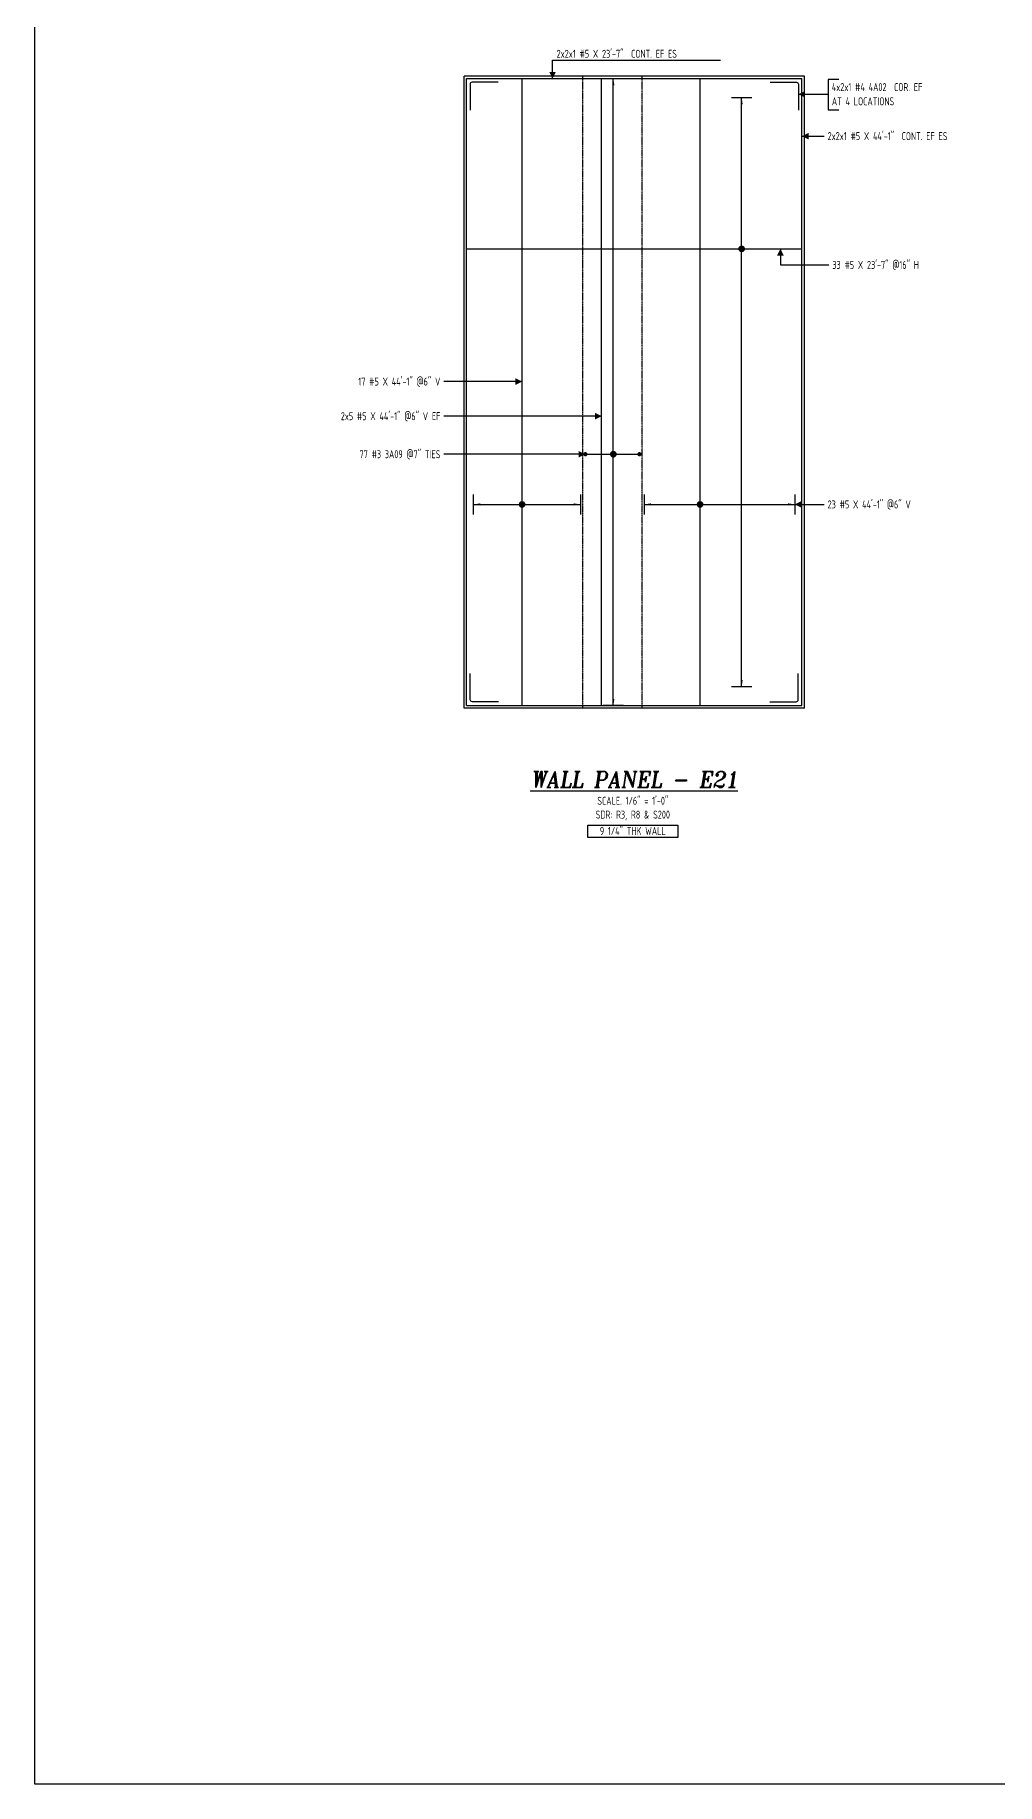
# Model space of a CAD drawing. Header units: inches. Extents: x -10781 to 50822, y -3854 to 38989.
# Drawn here: x -1629 to -817, y -3854 to -2378 of the extents above; entities that cross this region are included whole.
import ezdxf
from ezdxf.enums import TextEntityAlignment as Align

# ---------------------------------------------------------------- set-up
doc = ezdxf.new("R2010")
doc.units = ezdxf.units.IN
doc.header["$LTSCALE"] = 0.025
doc.header["$MEASUREMENT"] = 0
doc.linetypes.add('HIDDEN', pattern=[6, 3, -3])
doc.layers.get('0').update_dxf_attribs({"linetype": 'CONTINUOUS'})
for name, color, linetype in [('0-25TEXT', 7, 'CONTINUOUS'), ('0-35', 3, 'CONTINUOUS'), ('0-35TEXT', 3, 'CONTINUOUS'), ('0-50', 10, 'CONTINUOUS'), ('BAR-LBL', 2, 'CONTINUOUS'), ('hidden', 7, 'HIDDEN'), ('RANGELAY', 7, 'CONTINUOUS'), ('REBARS', 4, 'CONTINUOUS')]:
    doc.layers.add(name, color=color, linetype=linetype)
doc.styles.add('AR', font='ARCHQUIK.shx', dxfattribs={"width": 0.8})
doc.styles.add('ROMANT', font='romant')

# ---------------------------------------------------------------- blocks, each defined once
blk = doc.blocks.new('leadrblk')
blk.add_lwpolyline([(0, 0, 0, 1, 0), (1, 0, 1, 1, 0)], format="xyseb")
blk = doc.blocks.new('*U787', base_point=(-1261.5, -2941.2))
at = {"layer": 'REBARS', "color": 0}
blk.add_lwpolyline([(-1237.5, -2940.9), (-1259.5, -2940.9, -0.414213), (-1261.3, -2939.2), (-1261.3, -2917.2)], format="xyb", dxfattribs=at)
blk = doc.blocks.new('*U788', base_point=(-984.3, -2941.2))
at = {"layer": 'REBARS', "color": 0}
blk.add_lwpolyline([(-1008.3, -2940.9), (-986.3, -2940.9, 0.414213), (-984.5, -2939.2), (-984.5, -2917.2)], format="xyb", dxfattribs=at)
blk = doc.blocks.new('*U789', base_point=(-1264.5, -2559.1))
at = {"layer": 'REBARS', "color": 0}
blk.add_lwpolyline([(-1264.5, -2558.8), (-981.5, -2558.8)], dxfattribs=at)
blk = doc.blocks.new('rendmark')
at = {"color": 4}
blk.add_line((0, -3), (0, 3), dxfattribs=at)
blk = doc.blocks.new('rarrow')
at = {"color": 7}
blk.add_solid([(2, -0.33), (2, 0.33), (0, 0)], dxfattribs=at)
blk = doc.blocks.new('*U790', base_point=(-1032.2, -2928.2))
at = {"layer": 'RANGELAY'}
blk.add_line((-1032.2, -2928.2), (-1032.2, -2431.2), dxfattribs=at)
at = {"layer": 'RANGELAY', "xscale": 2.834645669291339, "yscale": 2.834645669291339}
for name, p, rotation in [('rendmark', (-1032.2, -2431.2), 269.9999969630881), ('rarrow', (-1032.2, -2431.2), 269.9999969630881), ('rendmark', (-1032.2, -2928.2), 90.00000003355707), ('rarrow', (-1032.2, -2928.2), 90.00000003355707)]:
    blk.add_blockref(name, p, dxfattribs=dict(at, rotation=rotation))
blk = doc.blocks.new('VPM639E0')
at = {"const_width": 1}
blk.add_lwpolyline([(-0.5, 0, 1), (0.5, 0, 1)], format="xyb", close=True, dxfattribs=at)
blk = doc.blocks.new('*U791', base_point=(-1264.5, -2415.5))
at = {"layer": 'REBARS', "color": 0}
blk.add_lwpolyline([(-1264.5, -2415.2), (-981.3, -2415.2)], dxfattribs=at)
blk = doc.blocks.new('*U792', base_point=(-1264.5, -2943.9))
at = {"layer": 'REBARS', "color": 0}
blk.add_lwpolyline([(-1264.5, -2944.2), (-981.3, -2944.2)], dxfattribs=at)
blk = doc.blocks.new('*U793', base_point=(-1264.2, -2944.2))
at = {"layer": 'REBARS', "color": 0}
blk.add_lwpolyline([(-1264.5, -2944.2), (-1264.5, -2415.2)], dxfattribs=at)
blk = doc.blocks.new('*U794', base_point=(-981.6, -2944.2))
at = {"layer": 'REBARS', "color": 0}
blk.add_lwpolyline([(-981.3, -2944.2), (-981.3, -2415.2)], dxfattribs=at)
blk = doc.blocks.new('*U795', base_point=(-1217.2, -2944.2))
at = {"layer": 'REBARS', "color": 0}
blk.add_lwpolyline([(-1217.5, -2944.2), (-1217.5, -2415.2)], dxfattribs=at)
blk = doc.blocks.new('*U796', base_point=(-1258.5, -2774.4))
at = {"layer": 'RANGELAY'}
blk.add_line((-1258.5, -2774.4), (-1168.2, -2774.4), dxfattribs=at)
at = {"layer": 'RANGELAY', "xscale": 2.834645669291339, "yscale": 2.834645669291339}
for name in ['rendmark', 'rarrow']:
    blk.add_blockref(name, (-1258.5, -2774.4), dxfattribs=at)
at = {"layer": 'RANGELAY', "xscale": 2.834645669291339, "yscale": 2.834645669291339, "rotation": 179.999996929531}
for name in ['rarrow', 'rendmark']:
    blk.add_blockref(name, (-1168.2, -2774.4), dxfattribs=at)
blk = doc.blocks.new('VPM63AC4')
at = {"const_width": 1}
blk.add_lwpolyline([(-0.5, 0, 1), (0.5, 0, 1)], format="xyb", close=True, dxfattribs=at)
blk = doc.blocks.new('*U797', base_point=(-1067, -2944.2))
at = {"layer": 'REBARS', "color": 0}
blk.add_lwpolyline([(-1067.3, -2944.2), (-1067.3, -2415.2)], dxfattribs=at)
blk = doc.blocks.new('*U798', base_point=(-1114.3, -2774.4))
at = {"layer": 'RANGELAY'}
blk.add_line((-1114.3, -2774.4), (-987.3, -2774.4), dxfattribs=at)
at = {"layer": 'RANGELAY', "xscale": 2.834645669291339, "yscale": 2.834645669291339}
for name in ['rendmark', 'rarrow']:
    blk.add_blockref(name, (-1114.3, -2774.4), dxfattribs=at)
at = {"layer": 'RANGELAY', "xscale": 2.834645669291339, "yscale": 2.834645669291339, "rotation": 179.999996929531}
for name in ['rarrow', 'rendmark']:
    blk.add_blockref(name, (-987.3, -2774.4), dxfattribs=at)
blk = doc.blocks.new('VPM63B85')
at = {"const_width": 1}
blk.add_lwpolyline([(-0.5, 0, 1), (0.5, 0, 1)], format="xyb", close=True, dxfattribs=at)
blk = doc.blocks.new('*U799', base_point=(-1150.1, -2944.2))
at = {"layer": 'REBARS', "color": 0}
blk.add_lwpolyline([(-1150.4, -2944.2), (-1150.4, -2415.2)], dxfattribs=at)
blk = doc.blocks.new('*U800', base_point=(-1164.3, -2732.1))
at = {"layer": 'REBARS', "color": 0, "const_width": 1.8}
for points in [[(-1164.1, -2731.2, 1), (-1164.1, -2733, 1), (-1164.1, -2731.2)], [(-1118.5, -2733, 1), (-1118.5, -2731.2, 1), (-1118.5, -2733)]]:
    blk.add_lwpolyline(points, format="xyb", dxfattribs=at)
at = {"layer": 'REBARS', "color": 0}
blk.add_lwpolyline([(-1164.1, -2732.1), (-1118.5, -2732.1)], dxfattribs=at)
blk = doc.blocks.new('*U801', base_point=(-1140.5, -2944.2))
at = {"layer": 'RANGELAY'}
blk.add_line((-1140.5, -2944.2), (-1140.5, -2415.2), dxfattribs=at)
at = {"layer": 'RANGELAY', "xscale": 2.834645669291339, "yscale": 2.834645669291339}
for name, p, rotation in [('rendmark', (-1140.5, -2415.2), 269.9999969411396), ('rarrow', (-1140.5, -2415.2), 269.9999969411396), ('rendmark', (-1140.5, -2944.2), 90.00000001160855), ('rarrow', (-1140.5, -2944.2), 90.00000001160855)]:
    blk.add_blockref(name, p, dxfattribs=dict(at, rotation=rotation))
blk = doc.blocks.new('VPM63D2D')
at = {"const_width": 1}
blk.add_lwpolyline([(-0.5, 0, 1), (0.5, 0, 1)], format="xyb", close=True, dxfattribs=at)
blk = doc.blocks.new('*U802', base_point=(-1261.8, -2417.9))
at = {"layer": 'REBARS', "color": 0}
blk.add_lwpolyline([(-1237.8, -2418.2), (-1259.8, -2418.2, 0.414213), (-1261.5, -2419.9), (-1261.5, -2441.9)], format="xyb", dxfattribs=at)
blk = doc.blocks.new('*U803', base_point=(-984, -2417.9))
at = {"layer": 'REBARS', "color": 0}
blk.add_lwpolyline([(-1008, -2418.2), (-986, -2418.2, -0.414214), (-984.3, -2419.9), (-984.3, -2441.9)], format="xyb", dxfattribs=at)

msp = doc.modelspace()

# ---------------------------------------------------------------- linework, layer by layer
at = {"layer": '0-25TEXT'}
for points in [[(-1191.77662, -2415.16519), (-1191.77662, -2399.59598), (-1050.0201, -2399.59598)], [(-950.08593, -2415.99218), (-959.08498, -2415.99218), (-959.08498, -2441.48951), (-950.08593, -2441.48951)], [(-984.26639, -2428.36588), (-959.08498, -2428.36588)], [(-981.26659, -2463.70706), (-962.6199, -2463.70706)], [(-999.49602, -2558.83662), (-999.49602, -2572.36887), (-958.61271, -2572.36887)], [(-1217.53138, -2670.77284), (-1283.50069, -2670.77284)], [(-1150.43495, -2699.97814), (-1283.50069, -2699.97814)], [(-1164.26649, -2732.06514), (-1283.50069, -2732.06514)], [(-987.26656, -2774.41991), (-962.6199, -2774.41991)]]:
    msp.add_lwpolyline(points, dxfattribs=at)
at = {"layer": '0-35'}
for p, q in [((-1266.51656, -2946.16519), (-1266.51656, -2413.16519)), ((-979.26656, -2413.16519), (-1266.51656, -2413.16519)), ((-979.26656, -2946.16519), (-979.26656, -2413.16519)), ((-979.26656, -2946.16519), (-1266.51656, -2946.16519))]:
    msp.add_line(p, q, dxfattribs=at)
at = {"layer": '0-50'}
msp.add_lwpolyline([(-1161.99025, -3044.92457), (-1086.10341, -3044.92457), (-1086.10341, -3055.28093), (-1161.99025, -3055.28093)], close=True, dxfattribs=at)
at = {"layer": 'BAR-LBL'}
msp.add_lwpolyline([(-1628.72708, -1368.45376), (2723.83097, -1368.45376), (2723.83097, -3853.87628), (-1628.72708, -3853.87628)], close=True, dxfattribs=at)
at = {"layer": 'hidden'}
for p, q in [((-1166.26656, -2946.16519), (-1166.26656, -2413.16519)), ((-1116.26656, -2946.16519), (-1116.26656, -2413.16519))]:
    msp.add_line(p, q, dxfattribs=at)

# ---------------------------------------------------------------- block references
at = {"layer": '0-25TEXT'}
for name, p, xscale, yscale, rotation in [('leadrblk', (-1191.77662, -2415.16519), 5.623937007874017, 2.250708661417324, 90.00000153523449), ('VPM639E0', (-1032.21327, -2558.83662), 2.834645669291339, 2.834645669291339, 90.00000003355706), ('leadrblk', (-999.49602, -2558.83662), 5.623937007874017, 2.250708661417324, 270.0000046057035), ('leadrblk', (-1217.53138, -2670.77284), 5.623937007874017, 2.250708661417324, 180.000003070469), ('leadrblk', (-1150.43495, -2699.97814), 5.623937007874017, 2.250708661417324, 180.000003070469), ('leadrblk', (-1164.26649, -2732.06514), 5.623937007874017, 2.250708661417324, 180.000003070469), ('VPM63D2D', (-1140.52067, -2732.0571), 2.834645669291339, 2.834645669291339, 90.00000001160855)]:
    msp.add_blockref(name, p, dxfattribs=dict(at, xscale=xscale, yscale=yscale, rotation=rotation))
for name, p, xscale, yscale in [('leadrblk', (-984.26639, -2428.36588), 5.623937007874017, 2.250708661417324), ('leadrblk', (-981.26659, -2463.70706), 5.623937007874017, 2.250708661417324), ('VPM63AC4', (-1217.53138, -2774.43254), 2.834645669291339, 2.834645669291339), ('VPM63B85', (-1067.28138, -2774.43254), 2.834645669291339, 2.834645669291339), ('leadrblk', (-987.26656, -2774.41991), 5.623937007874017, 2.250708661417324)]:
    msp.add_blockref(name, p, dxfattribs=dict(at, xscale=xscale, yscale=yscale))
at = {"layer": 'RANGELAY'}
for name, p in [('*U801', (-1140.52067, -2944.16519)), ('*U790', (-1032.21327, -2928.16519)), ('*U796', (-1258.51656, -2774.43254)), ('*U798', (-1114.26656, -2774.43254))]:
    msp.add_blockref(name, p, dxfattribs=at)
at = {"layer": 'REBARS', "color": 4}
for name, p in [('*U793', (-1264.20406, -2944.16519)), ('*U791', (-1264.51655, -2415.47769)), ('*U802', (-1261.76638, -2417.91501)), ('*U795', (-1217.21891, -2944.16519)), ('*U799', (-1150.12253, -2944.16522)), ('*U797', (-1066.96891, -2944.16519)), ('*U803', (-984.01638, -2417.9151)), ('*U794', (-981.57906, -2944.16519)), ('*U789', (-1264.51656, -2559.14912)), ('*U800', (-1164.26656, -2732.0571)), ('*U787', (-1261.51655, -2941.16519)), ('*U788', (-984.26656, -2941.16528)), ('*U792', (-1264.51655, -2943.85269))]:
    msp.add_blockref(name, p, dxfattribs=at)

# ---------------------------------------------------------------- texts
at = {"color": 7, "linetype": 'Continuous', "style": 'ROMANT', "oblique": 9, "width": 0.95}
msp.add_text('%%UWALL PANEL - E21', height=13.5, dxfattribs=at).set_placement((-1122.67495, -3013.35266), align=Align.CENTER)
at = {"layer": '0-35TEXT', "style": 'AR', "width": 0.8}
msp.add_text('AT 4 LOCATIONS', height=6.7498312, dxfattribs=at).set_placement((-956.0853, -2437.7399))
for s, p in [('SCALE. 1/6" = 1\'-0"', (-1124.04683, -3027.79955)), ('SDR: R3, R8 & S200', (-1124.04683, -3039.46775)), ('9 1/4" THK WALL', (-1124.12375, -3053.25577))]:
    msp.add_text(s, height=6.7498312, dxfattribs=at).set_placement(p, align=Align.CENTER)
at = {"layer": 'BAR-LBL', "style": 'AR', "width": 0.8}
for s, p in [('2x2x1 #5 X 23\'-7"  CONT. EF ES', (-1188.38016, -2397.64356)), ('4x2x1 #4 4A02  COR. EF', (-956.0853, -2425.74116)), ('2x2x1 #5 X 44\'-1"  CONT. EF ES', (-959.62022, -2467.0817)), ('33 #5 X 23\'-7" @16" H', (-955.61302, -2575.74352)), ('23 #5 X 44\'-1" @6" V', (-959.62022, -2777.79456))]:
    msp.add_text(s, height=6.7492913, dxfattribs=at).set_placement(p)
for s, p in [('17 #5 X 44\'-1" @6" V', (-1286.50038, -2674.14749)), ('2x5 #5 X 44\'-1" @6" V EF', (-1286.50038, -2703.35278)), ('77 #3 3A09 @7" TIES', (-1286.50038, -2735.43979))]:
    msp.add_text(s, height=6.7492913, dxfattribs=at).set_placement(p, align=Align.RIGHT)

doc.saveas('drawing.dxf')
